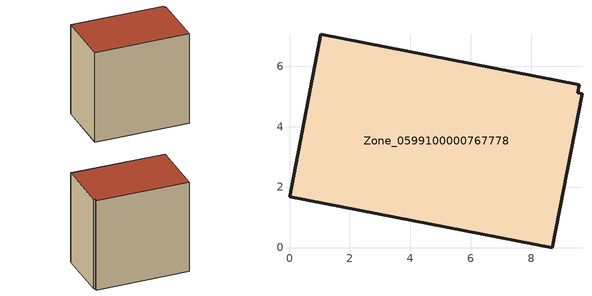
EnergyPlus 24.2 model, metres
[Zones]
Zone_0599100000767778
 floor ground (C_G): 0,1.68 1.04,7.05 9.59,5.38 9.54,5.12 9.68,5.1 8.7,0 z0
 wall outside (C_F): 0,1.68 8.7,0 9.68,5.1 9.54,5.12 9.59,5.38 1.04,7.05 0,1.68 z0:8.82
 roof outside (C_R): 1.04,7.05 0,1.68 8.7,0 9.68,5.1 9.54,5.12 9.59,5.38 z8.82
[BUILDING]
Pand.0599100000767778: North Axis=0; Terrain=City; Loads Convergence Tolerance Value=0.04; Temperature Convergence Tolerance Value=0.4; Solar Distribution=FullExterior; Maximum Number of Warmup Days=25; Minimum Number of Warmup Days=1
[Site:Location]
Rotterdam.The.Hague.AP_ZH_NLD Design_Conditions: Latitude=51.96; Longitude=4.45; Time Zone=1; Elevation=-4.5
[SITE:GROUNDTEMPERATURE:BUILDINGSURFACE]
18, 18, 18, 18, 18, 18, 18, 18, 18, 18, 18, 18
[MATERIAL] Thermal Absorptance=0.9; Solar Absorptance=0.7; Visible Absorptance=0.7
Name | Roughness | Thickness | Conductivity | Density | Specific Heat
G.TC.2006-2014 | MediumSmooth | 0.15 | 0.06 | 540 | 1210
F.TC.2006-2014 | Rough | 0.3 | 0.12 | 1920 | 840
R.TC.2006-2014 | MediumRough | 0.2 | 0.08 | 1500 | 1000
[CONSTRUCTION]
C_G: G.TC.2006-2014
C_F: F.TC.2006-2014
C_R: R.TC.2006-2014
[ZONE]
Zone_0599100000767778: Type=1; Multiplier=1; Ceiling Height=Autocalculate; Volume=Autocalculate; Floor Area=autocalculate; Part of Total Floor Area=Yes
[ZONEINFILTRATION:DESIGNFLOWRATE]
Infil_Zone_0599100000767778: Zone or ZoneList or Space or SpaceList=Zone_0599100000767778; Schedule=AlwaysOn; Design Flow Rate Calculation Method=Flow/Area; Flow Rate per Floor Area=0.0015; Constant Term Coefficient=1; Temperature Term Coefficient=0; Velocity Term Coefficient=0; Velocity Squared Term Coefficient=0
[HVACTEMPLATE:ZONE:IDEALLOADSAIRSYSTEM]
Zone_0599100000767778: Maximum Heating Supply Air Temperature=50; Minimum Cooling Supply Air Temperature=13; Maximum Heating Supply Air Humidity Ratio=0.0156; Minimum Cooling Supply Air Humidity Ratio=0.0077; Heating Limit=NoLimit; Cooling Limit=NoLimit; Dehumidification Control Type=ConstantSensibleHeatRatio; Cooling Sensible Heat Ratio=0.7; Dehumidification Setpoint=60; Humidification Control Type=None; Humidification Setpoint=30; Outdoor Air Method=None; Outdoor Air Flow Rate per Person=0.00944; Outdoor Air Flow Rate per Zone Floor Area=0; Outdoor Air Flow Rate per Zone=0; Demand Controlled Ventilation Type=None; Outdoor Air Economizer Type=NoEconomizer; Heat Recovery Type=None; Sensible Heat Recovery Effectiveness=0.7; Latent Heat Recovery Effectiveness=0.65
[ZONECONTROL:THERMOSTAT]
ThermostatControl_Zone_0599100000767778: Zone or ZoneList=Zone_0599100000767778; Control Type Schedule=DualSetpointControlType; Control 1=Thermostat_Zone_0599100000767778; Temperature Difference Between Cutout And Setpoint=0
[THERMOSTATSETPOINT:DUALSETPOINT]
Thermostat_Zone_0599100000767778: Heating Setpoint Temperature Schedule=HeatingSetpoint_Zone_0599100000767778; Cooling Setpoint Temperature Schedule=CoolingSetpoint_Zone_0599100000767778
[SCHEDULE:COMPACT]
HeatingSetpoint_Zone_0599100000767778: Through: 12/31, For: AllDays, Until: 24:00, 21
CoolingSetpoint_Zone_0599100000767778: Through: 12/31, For: AllDays, Until: 24:00, 24
DualSetpointControlType: Through: 12/31, For: AllDays, Until: 24:00, 4
AlwaysOn: Through: 12/31, For: AllDays, Until: 24:00, 1
